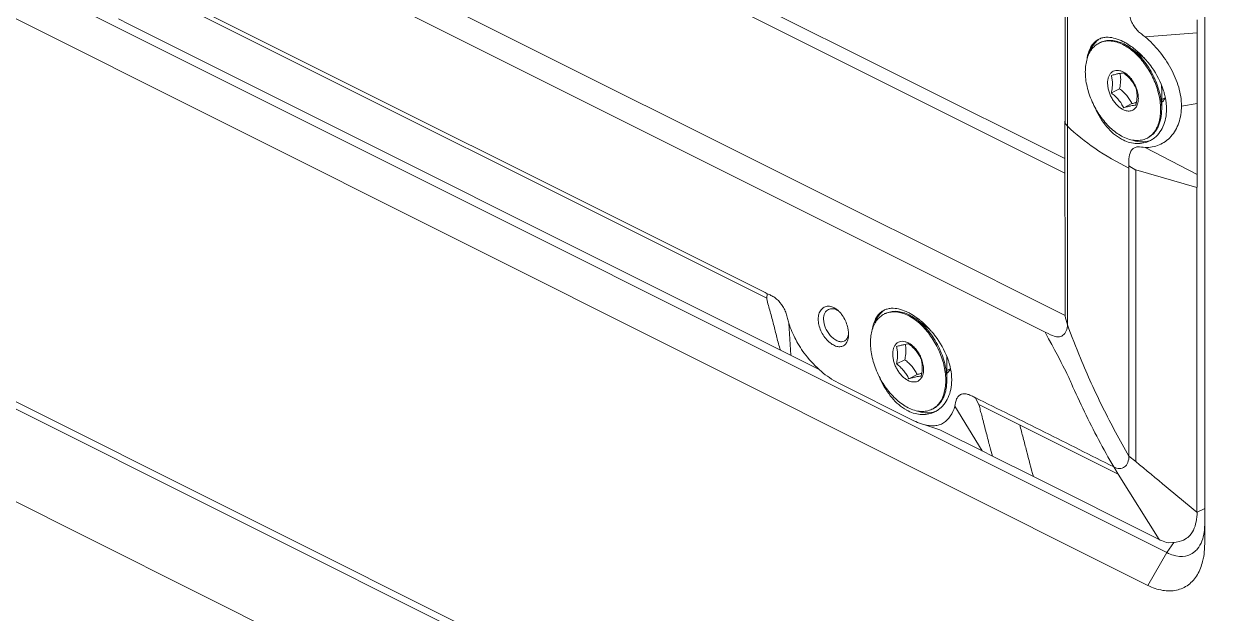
# Model space of a CAD drawing. Header units: millimetres. Extents: x 0 to 9253, y 0 to 2730.
# Drawn here: x 2685.5 to 2797.5, y 1801.1 to 1856.1 of the extents above; entities that cross this region are included whole.
import ezdxf

# ---------------------------------------------------------------- set-up
doc = ezdxf.new("R2010")
doc.units = ezdxf.units.MM
doc.layers.get('0').update_dxf_attribs({"lineweight": 13})

msp = doc.modelspace()

# ---------------------------------------------------------------- linework, layer by layer
at = {"lineweight": 9}
for p, q in [((2795.67, 2145.33), (2795.67, 1807.58)), ((2782.64, 1972.28), (2782.64, 1847.03)), ((2782.86, 1846.57), (2782.86, 1971.8)), ((2782.63, 1843.54), (2684.37, 1892.68)), ((2782.63, 1842.18), (2683.84, 1891.58)), ((2669.17, 1883.16), (2780.78, 1827.35)), ((2683.46, 1878.51), (2763.36, 1838.55)), ((2792.13, 1806.79), (2659.2, 1873.26)), ((2790.36, 1803.74), (2657.43, 1870.21)), ((2754.65, 1831.04), (2693.84, 1861.44)), ((2754.8, 1830.51), (2693.98, 1860.91)), ((2694.29, 1856.58), (2695.26, 1856.09)), ((2695.26, 1856.09), (2759.76, 1823.84)), ((2794.96, 1855.28), (2794.96, 1856.47)), ((2790.11, 1854.89), (2794.96, 1855.28)), ((2794.96, 1840.88), (2794.96, 1855.28)), ((2793.5, 1848.44), (2794.96, 1848.68)), ((2782.63, 1847.03), (2782.64, 1829.19)), ((2782.86, 1828.05), (2782.86, 1846.57)), ((2790.11, 1844.58), (2794.96, 1842.07)), ((2788.6, 1842.88), (2789.23, 1842.47)), ((2788.6, 1842.88), (2788.6, 1842.65)), ((2788.6, 1815.8), (2788.6, 1842.65)), ((2789.23, 1815.28), (2789.23, 1842.47)), ((2789.24, 1842.48), (2794.94, 1840.86)), ((2794.94, 1810.55), (2794.94, 1840.86)), ((2769.73, 1835.37), (2763.36, 1838.55)), ((2782.65, 1828.91), (2769.73, 1835.37)), ((2754.85, 1830.94), (2754.66, 1831.04)), ((2754.85, 1830.94), (2754.8, 1830.51)), ((2782.64, 1829.19), (2782.64, 1829.17)), ((2756.85, 1828.2), (2757.04, 1825.2)), ((2768.54, 1819.09), (2761.47, 1822.63)), ((2774.26, 1821.25), (2774.6, 1820.61)), ((2772.35, 1820.45), (2774.9, 1816.27)), ((2787.61, 1814.11), (2774.6, 1820.61)), ((2771.34, 1818.05), (2774.9, 1816.27)), ((2775.87, 1815.79), (2774.9, 1816.27)), ((2775.87, 1815.79), (2779.69, 1813.88)), ((2788.6, 1815.8), (2789.23, 1815.28)), ((2787.61, 1814.11), (2787.19, 1814.78)), ((2779.69, 1813.88), (2791.42, 1808.01)), ((2791.42, 1808.01), (2787.6, 1814.1)), ((2795.67, 1810.92), (2794.96, 1810.57)), ((2792.13, 1806.79), (2792.78, 1807.74)), ((2790.36, 1803.74), (2792.13, 1806.79))]:
    msp.add_line(p, q, dxfattribs=at)
for p, q in [((2564.8, 1880.15), (2886.53, 1719.28)), ((2878.89, 1723.79), (2572.43, 1877.02)), ((2564.8, 1871.49), (2886.53, 1710.62)), ((2790.04, 1852.9), (2788.85, 1853.79)), ((2789.55, 1853.26), (2789.62, 1853.29)), ((2787.73, 1850.05), (2786.96, 1849.67)), ((2791.66, 1850.02), (2791.66, 1848.17)), ((2791.66, 1849.05), (2791.98, 1849.21)), ((2788.11, 1848.28), (2788.88, 1848.67)), ((2769.99, 1827.63), (2768.8, 1828.52)), ((2769.5, 1827.99), (2769.57, 1828.02)), ((2767.68, 1824.78), (2766.91, 1824.4)), ((2771.61, 1825.08), (2771.61, 1822.9)), ((2768.06, 1823.01), (2768.83, 1823.4)), ((2771.61, 1823.78), (2771.93, 1823.94))]:
    msp.add_line(p, q)
msp.add_lwpolyline([(2769.46, 1818.73), (2769.92, 1818.6), (2770.96, 1818.23), (2771.34, 1818.05)], dxfattribs=at)
for centre, radius, start, end in [((2786.51, 1853.25), 1.6, 116.586, 127.1239), ((2786.98, 1852.96), 2.07, 125.952, 131.1869), ((2786.66, 1852.65), 1.87, 112.939, 116.566), ((2786.66, 1852.64), 1.87, 111.2669, 112.9388), ((2785.74, 1849.86), 5.15, 61.1561, 63.4516), ((2784.72, 1848.25), 7.06, 52.3411, 53.4075), ((2789.6, 1852.39), 1.06, 96.8809, 103.4528), ((2783.64, 1847.04), 8.68, 40.6307, 42.9539), ((2783.57, 1846.98), 8.77, 40.218, 40.6346), ((2787.27, 1850.09), 1.73, 59.9273, 63.3905), ((2790.66, 1849.84), 1.46, 333.0315, 335.494), ((2789.75, 1848.7), 3.82, 241.0863, 243.4685), ((2789.43, 1847.1), 1.87, 296.5687, 300.1792), ((2789.44, 1847.4), 2.46, 296.5759, 305.075), ((2766.47, 1827.98), 1.6, 116.586, 127.1239), ((2766.93, 1827.69), 2.07, 125.952, 131.1869), ((2766.61, 1827.38), 1.87, 112.939, 116.566), ((2766.61, 1827.37), 1.87, 111.2669, 112.9388), ((2765.69, 1824.59), 5.15, 61.1561, 63.4516), ((2764.67, 1822.98), 7.06, 52.3411, 53.4075), ((2769.55, 1827.12), 1.06, 96.8809, 103.4528), ((2763.59, 1821.77), 8.68, 40.6307, 42.9539), ((2767.22, 1824.82), 1.73, 59.9273, 63.3905), ((2770.62, 1824.56), 1.46, 333.0315, 335.494), ((2773.43, 1826.67), 8.84, 204.3028, 205.044), ((2769.7, 1823.43), 3.82, 241.0863, 243.4685), ((2769.38, 1821.83), 1.87, 296.5687, 300.1792), ((2769.39, 1822.12), 2.46, 296.5759, 305.075)]:
    msp.add_arc(centre, radius, start, end)
for centre, radius, start, end in [((2759.97, 1827.69), 2.24, 45.475, 49.555), ((2759.87, 1827.58), 2.39, 43.3151, 45.4971), ((2760.42, 1827.18), 2.01, 359.1063, 2.7843), ((2761.78, 1827.02), 0.562, 296.5194, 305.8088)]:
    msp.add_arc(centre, radius, start, end, dxfattribs=at)
for points, knots in [([(2790.11, 1854.89), (2790, 1854.99), (2789.76, 1855.16), (2789.4, 1855.45), (2789.11, 1855.82), (2788.79, 1856.37), (2788.61, 1856.98), (2788.59, 1857.58), (2788.6, 1857.86), (2788.6, 1858)], [0, 0, 0, 0, 0.121236, 0.244048, 0.374292, 0.508173, 0.766635, 0.885089, 1, 1, 1, 1]), ([(2793.5, 1848.44), (2793.5, 1849.03), (2793.3, 1850.25), (2792.57, 1851.99), (2791.48, 1853.57), (2790.59, 1854.49), (2790.11, 1854.89)], [0, 0, 0, 0, 0.235886, 0.489042, 0.74869, 1, 1, 1, 1]), ([(2790.11, 1844.58), (2790.55, 1844.56), (2791.24, 1844.69), (2792.03, 1845.13), (2792.73, 1845.77), (2793.35, 1846.88), (2793.5, 1847.91), (2793.5, 1848.44)], [0, 0, 0, 0, 0.233943, 0.350852, 0.470078, 0.721586, 1, 1, 1, 1]), ([(2782.86, 1846.57), (2782.79, 1846.64), (2782.68, 1846.78), (2782.64, 1846.95), (2782.64, 1847.03)], [0, 0, 0, 0, 0.532961, 1, 1, 1, 1]), ([(2788.6, 1842.65), (2787.5, 1843.2), (2785.48, 1844.36), (2783.65, 1845.81), (2782.86, 1846.57)], [0, 0, 0, 0, 0.526885, 1, 1, 1, 1]), ([(2790.11, 1844.58), (2789.88, 1844.58), (2789.54, 1844.69), (2789.11, 1844.57), (2788.76, 1844.29), (2788.56, 1843.66), (2788.6, 1843.16), (2788.6, 1842.88)], [0, 0, 0, 0, 0.243059, 0.352805, 0.461054, 0.706564, 1, 1, 1, 1]), ([(2754.8, 1830.51), (2754.8, 1830.5), (2754.81, 1830.49), (2754.82, 1830.46), (2754.8, 1830.45), (2754.79, 1830.45)], [0, 0, 0, 0, 0.377473, 0.637855, 1, 1, 1, 1]), ([(2754.79, 1830.45), (2754.89, 1830.05), (2755.06, 1829.46), (2755.28, 1828.66), (2755.49, 1827.86), (2755.73, 1826.87), (2755.95, 1826.08), (2756.07, 1825.69)], [0, 0, 0, 0, 0.250476, 0.377139, 0.502757, 0.752261, 1, 1, 1, 1]), ([(2756.85, 1828.2), (2756.81, 1828.34), (2756.74, 1828.64), (2756.63, 1829.1), (2756.43, 1829.54), (2756.11, 1830.07), (2755.69, 1830.51), (2755.2, 1830.78), (2754.96, 1830.89), (2754.85, 1830.94)], [0, 0, 0, 0, 0.12785, 0.257856, 0.393924, 0.530382, 0.781832, 0.892942, 1, 1, 1, 1]), ([(2759.6, 1828.57), (2759.6, 1828.73), (2759.64, 1829.03), (2759.83, 1829.43), (2760.14, 1829.71), (2760.4, 1829.77), (2760.53, 1829.77)], [0, 0, 0, 0, 0.288742, 0.542672, 0.771876, 1, 1, 1, 1]), ([(2760.1, 1828.57), (2760.1, 1828.76), (2760.15, 1829.04), (2760.35, 1829.34), (2760.49, 1829.44), (2760.56, 1829.47)], [0, 0, 0, 0, 0.540446, 0.777025, 1, 1, 1, 1]), ([(2760.53, 1829.77), (2760.57, 1829.77), (2760.76, 1829.76), (2760.95, 1829.69), (2761.08, 1829.63)], [0, 0, 0, 0, 0.235314, 1, 1, 1, 1]), ([(2760.56, 1829.47), (2760.68, 1829.53), (2760.99, 1829.58), (2761.28, 1829.46), (2761.41, 1829.38)], [0, 0, 0, 0, 0.464697, 1, 1, 1, 1]), ([(2761.08, 1829.63), (2761.11, 1829.61), (2761.23, 1829.54), (2761.34, 1829.46), (2761.43, 1829.39)], [0, 0, 0, 0, 0.2401, 1, 1, 1, 1]), ([(2761.61, 1829.22), (2761.69, 1829.13), (2762.02, 1828.72), (2762.24, 1828.23), (2762.34, 1827.85)], [0, 0, 0, 0, 0.243031, 1, 1, 1, 1]), ([(2782.64, 1829.17), (2782.64, 1829.07), (2782.66, 1828.69), (2782.76, 1828.32), (2782.86, 1828.05)], [0, 0, 0, 0, 0.243114, 1, 1, 1, 1]), ([(2756.85, 1828.2), (2757.02, 1827.66), (2757.47, 1826.62), (2758.08, 1825.67), (2758.43, 1825.22)], [0, 0, 0, 0, 0.494322, 1, 1, 1, 1]), ([(2762.04, 1826.13), (2761.94, 1826.06), (2761.7, 1825.97), (2761.3, 1826.01), (2760.89, 1826.21), (2760.48, 1826.54), (2760.12, 1826.97), (2759.84, 1827.48), (2759.65, 1828.02), (2759.6, 1828.39), (2759.6, 1828.57)], [0, 0, 0, 0, 0.087125, 0.183832, 0.297981, 0.42948, 0.573001, 0.720671, 0.865568, 1, 1, 1, 1]), ([(2762.03, 1826.52), (2761.95, 1826.48), (2761.75, 1826.44), (2761.43, 1826.51), (2761.1, 1826.69), (2760.79, 1826.96), (2760.51, 1827.31), (2760.21, 1827.83), (2760.1, 1828.28), (2760.1, 1828.57)], [0, 0, 0, 0, 0.087209, 0.186838, 0.30376, 0.436384, 0.579377, 0.725683, 1, 1, 1, 1]), ([(2762.34, 1827.85), (2762.35, 1827.8), (2762.4, 1827.62), (2762.42, 1827.42), (2762.43, 1827.28)], [0, 0, 0, 0, 0.258614, 1, 1, 1, 1]), ([(2782.44, 1827.06), (2782.58, 1827.16), (2782.81, 1827.48), (2782.86, 1827.87), (2782.86, 1828.07)], [0, 0, 0, 0, 0.452437, 1, 1, 1, 1]), ([(2782.86, 1828.05), (2783.24, 1826.99), (2784.26, 1824.37), (2786.13, 1820.26), (2787.75, 1817.28), (2788.6, 1815.8)], [0, 0, 0, 0, 0.247998, 0.622756, 1, 1, 1, 1]), ([(2762.35, 1826.9), (2762.34, 1826.86), (2762.28, 1826.74), (2762.19, 1826.63), (2762.11, 1826.57)], [0, 0, 0, 0, 0.271047, 1, 1, 1, 1]), ([(2762.43, 1827.15), (2762.43, 1827.1), (2762.43, 1826.89), (2762.39, 1826.68), (2762.33, 1826.54)], [0, 0, 0, 0, 0.269424, 1, 1, 1, 1]), ([(2762.43, 1827.28), (2762.43, 1827.24), (2762.41, 1827.12), (2762.38, 1826.99), (2762.35, 1826.9)], [0, 0, 0, 0, 0.265366, 1, 1, 1, 1]), ([(2787.18, 1814.78), (2786.21, 1816.46), (2784.84, 1819.03), (2783.3, 1822.37), (2782.63, 1823.95), (2780.78, 1827.35)], [0, 0, 0, 0, 0.5017794, 0.7516025, 0.9460348, 0.9460348, 0.9460348, 0.9460348]), ([(2780.78, 1827.35), (2781.61, 1826.96), (2781.88, 1826.88), (2782.23, 1826.93), (2782.38, 1827.01), (2782.44, 1827.06)], [0, 0, 0, 0, 0.533949, 0.770562, 1, 1, 1, 1]), ([(2762.33, 1826.54), (2762.31, 1826.49), (2762.24, 1826.34), (2762.14, 1826.2), (2762.04, 1826.13)], [0, 0, 0, 0, 0.27009, 1, 1, 1, 1]), ([(2758.43, 1825.22), (2758.87, 1824.66), (2759.79, 1823.69), (2760.9, 1822.91), (2761.47, 1822.63)], [0, 0, 0, 0, 0.528563, 1, 1, 1, 1]), ([(2774.26, 1821.24), (2774.15, 1821.3), (2773.92, 1821.42), (2773.59, 1821.56), (2773.25, 1821.63), (2772.94, 1821.58), (2772.68, 1821.4), (2772.43, 1821.03), (2772.41, 1820.67), (2772.35, 1820.45)], [0, 0, 0, 0, 0.141918, 0.278651, 0.40311, 0.515124, 0.624472, 0.740385, 1, 1, 1, 1]), ([(2774.26, 1821.25), (2776.41, 1820.18), (2780.74, 1818.05), (2785.03, 1815.86), (2787.19, 1814.78)], [0, 0, 0, 0, 0.499058, 1, 1, 1, 1]), ([(2772.35, 1820.45), (2772.26, 1820.12), (2772.01, 1819.52), (2771.44, 1818.93), (2770.9, 1818.69), (2770.27, 1818.58), (2769.78, 1818.65), (2769.46, 1818.73)], [0, 0, 0, 0, 0.271439, 0.504354, 0.617645, 0.735593, 1, 1, 1, 1]), ([(2774.59, 1820.61), (2774.59, 1820.6), (2774.58, 1820.59), (2774.59, 1820.58), (2774.61, 1820.56), (2774.62, 1820.54), (2774.63, 1820.53)], [0, 0, 0, 0, 0.144638, 0.318342, 0.550599, 1, 1, 1, 1]), ([(2774.63, 1820.53), (2774.68, 1820.39), (2774.71, 1820.07), (2774.82, 1819.77), (2774.86, 1819.61)], [0, 0, 0, 0, 0.48385, 1, 1, 1, 1]), ([(2769.46, 1818.73), (2769.38, 1818.75), (2769.07, 1818.85), (2768.76, 1818.98), (2768.54, 1819.09)], [0, 0, 0, 0, 0.2361, 1, 1, 1, 1]), ([(2774.86, 1819.61), (2774.97, 1819.17), (2775.2, 1818.3), (2775.42, 1817.42), (2775.54, 1816.98)], [0, 0, 0, 0, 0.499651, 1, 1, 1, 1]), ([(2779.69, 1813.88), (2779.45, 1814.67), (2779.15, 1815.88), (2778.73, 1817.49), (2778.52, 1818.3), (2778.41, 1818.7)], [0, 0, 0, 0, 0.499287, 0.750053, 1, 1, 1, 1]), ([(2775.54, 1816.98), (2775.56, 1816.88), (2775.67, 1816.48), (2775.78, 1816.08), (2775.87, 1815.79)], [0, 0, 0, 0, 0.251449, 1, 1, 1, 1]), ([(2788.18, 1814.78), (2788.32, 1814.88), (2788.55, 1815.21), (2788.6, 1815.6), (2788.6, 1815.8)], [0, 0, 0, 0, 0.452437, 1, 1, 1, 1]), ([(2787.18, 1814.78), (2787.35, 1814.69), (2787.62, 1814.61), (2787.97, 1814.66), (2788.12, 1814.74), (2788.18, 1814.78)], [0, 0, 0, 0, 0.533949, 0.770562, 1, 1, 1, 1]), ([(2792.27, 1807.71), (2793.43, 1807.74), (2794.25, 1808.26), (2794.66, 1808.9), (2794.91, 1809.69), (2794.96, 1810.27), (2794.96, 1810.57)], [0.0009475, 0.0009475, 0.0009475, 0.0009475, 0.2171482, 0.4504139, 0.7102721, 1, 1, 1, 1]), ([(2795.67, 1809.35), (2795.67, 1809.13), (2795.62, 1808.36), (2795.35, 1807.57), (2794.99, 1807.14)], [0, 0, 0, 0, 0.281289, 1, 1, 1, 1]), ([(2791.42, 1808.01), (2791.49, 1807.97), (2791.76, 1807.85), (2792.05, 1807.76), (2792.27, 1807.71), (2792.27, 1807.71), (2792.27, 1807.71), (2792.27, 1807.71)], [0, 0, 0, 0, 0.261808, 1, 1, 1, 1.004606, 1.004606, 1.004606, 1.004606]), ([(2792.97, 1806.49), (2792.9, 1806.51), (2792.61, 1806.58), (2792.33, 1806.69), (2792.13, 1806.79)], [0, 0, 0, 0, 0.239415, 1, 1, 1, 1]), ([(2794.99, 1807.14), (2794.99, 1807.14), (2794.99, 1807.14), (2794.99, 1807.14), (2794.95, 1807.09), (2794.77, 1806.9), (2794.55, 1806.74), (2794.37, 1806.65), (2794.28, 1806.6), (2794.2, 1806.57), (2794.11, 1806.53), (2793.8, 1806.41), (2793.47, 1806.4), (2792.99, 1806.49)], [-0.000085, -0.000085, -0.000085, -0.000085, 0, 0, 0, 0.256315, 1, 1, 1, 1.35372, 1.35372, 1.35372, 2.600602, 2.600602, 2.600602, 2.600602]), ([(2795.67, 1807.58), (2795.67, 1807.49), (2795.66, 1807.1), (2795.62, 1806.72), (2795.58, 1806.44)], [0, 0, 0, 0, 0.25724, 1, 1, 1, 1]), ([(2795.58, 1806.44), (2795.55, 1806.28), (2795.43, 1805.69), (2795.21, 1805.12), (2794.99, 1804.74)], [0, 0, 0, 0, 0.266578, 1, 1, 1, 1]), ([(2794.99, 1804.74), (2794.77, 1804.38), (2794.22, 1803.73), (2793.03, 1803.19), (2791.68, 1803.21), (2790.8, 1803.52), (2790.36, 1803.74)], [0, 0, 0, 0, 0.242253, 0.473825, 0.72046, 1, 1, 1, 1])]:
    msp.add_open_spline(points, degree=3, knots=knots, dxfattribs=at)
for points, knots in [([(2785.8, 1854.68), (2785.83, 1854.69), (2785.98, 1854.76), (2786.14, 1854.81), (2786.26, 1854.83)], [0, 0, 0, 0, 0.246809, 1, 1, 1, 1]), ([(2786.26, 1854.83), (2786.39, 1854.85), (2786.75, 1854.87), (2787.36, 1854.76), (2787.81, 1854.58), (2788.04, 1854.46)], [0, 0, 0, 0, 0.219473, 0.584008, 1, 1, 1, 1]), ([(2788.04, 1845.57), (2787.86, 1845.67), (2787.49, 1845.89), (2786.96, 1846.3), (2786.47, 1846.8), (2786.01, 1847.37), (2785.59, 1848), (2785.24, 1848.67), (2784.95, 1849.36), (2784.73, 1850.07), (2784.58, 1850.78), (2784.52, 1851.46), (2784.54, 1852.11), (2784.64, 1852.71), (2784.82, 1853.24), (2785.08, 1853.7), (2785.36, 1854.01), (2785.62, 1854.2), (2785.75, 1854.28), (2785.82, 1854.31)], [0, 0, 0, 0, 0.059819, 0.123727, 0.191181, 0.261412, 0.333493, 0.406397, 0.479054, 0.550408, 0.619472, 0.685381, 0.747462, 0.805305, 0.858846, 0.90846, 0.955027, 0.977622, 1, 1, 1, 1]), ([(2784.69, 1852.87), (2784.72, 1853.05), (2784.8, 1853.39), (2784.98, 1853.85), (2785.23, 1854.23), (2785.44, 1854.44), (2785.55, 1854.52)], [0, 0, 0, 0, 0.285366, 0.544306, 0.780263, 1, 1, 1, 1]), ([(2784.93, 1853.48), (2785, 1853.68), (2785.19, 1854.06), (2785.47, 1854.38), (2785.62, 1854.51)], [0, 0, 0, 0, 0.519109, 1, 1, 1, 1]), ([(2788.15, 1854.23), (2787.96, 1854.32), (2787.57, 1854.48), (2787.07, 1854.57), (2786.69, 1854.57), (2786.42, 1854.54), (2786.17, 1854.47), (2786.01, 1854.41), (2785.93, 1854.37)], [0, 0, 0, 0, 0.27895, 0.534781, 0.655554, 0.772579, 0.886969, 1, 1, 1, 1]), ([(2785.98, 1854.38), (2786.13, 1854.44), (2786.46, 1854.52), (2786.97, 1854.52), (2787.51, 1854.41), (2787.87, 1854.26), (2788.04, 1854.17)], [0, 0, 0, 0, 0.227084, 0.46578, 0.722268, 1, 1, 1, 1]), ([(2788.04, 1854.17), (2788.23, 1854.08), (2788.59, 1853.86), (2789.11, 1853.46), (2789.6, 1852.97), (2790.05, 1852.42), (2790.46, 1851.8), (2790.82, 1851.15), (2791.11, 1850.46), (2791.34, 1849.76), (2791.49, 1849.07), (2791.56, 1848.39), (2791.55, 1847.74), (2791.47, 1847.15), (2791.31, 1846.61), (2791.07, 1846.14), (2790.76, 1845.76), (2790.5, 1845.57), (2790.37, 1845.49)], [0, 0, 0, 0, 0.059519, 0.123051, 0.190078, 0.259866, 0.331528, 0.404077, 0.476484, 0.547726, 0.61684, 0.682973, 0.745443, 0.803807, 0.857937, 0.908105, 0.955053, 1, 1, 1, 1]), ([(2788.85, 1853.79), (2788.79, 1853.83), (2788.57, 1853.99), (2788.33, 1854.14), (2788.15, 1854.23)], [0, 0, 0, 0, 0.258659, 1, 1, 1, 1]), ([(2788.22, 1854.37), (2788.28, 1854.34), (2788.52, 1854.2), (2788.76, 1854.04), (2788.92, 1853.92)], [0, 0, 0, 0, 0.241486, 1, 1, 1, 1]), ([(2791.66, 1848.17), (2791.66, 1848.42), (2791.62, 1848.95), (2791.47, 1849.73), (2791.22, 1850.52), (2790.88, 1851.29), (2790.47, 1852.03), (2789.98, 1852.7), (2789.45, 1853.29), (2789.05, 1853.64), (2788.85, 1853.79)], [0, 0, 0, 0, 0.117252, 0.24099, 0.369313, 0.500003, 0.630692, 0.759014, 0.882754, 1, 1, 1, 1]), ([(2789.03, 1853.84), (2789.11, 1853.77), (2789.45, 1853.5), (2789.77, 1853.19), (2789.99, 1852.95)], [0, 0, 0, 0, 0.242507, 1, 1, 1, 1]), ([(2790.27, 1852.64), (2790.44, 1852.44), (2791.07, 1851.62), (2791.56, 1850.69), (2791.8, 1849.95)], [0, 0, 0, 0, 0.251433, 1, 1, 1, 1]), ([(2788.04, 1851.63), (2787.95, 1851.68), (2787.78, 1851.75), (2787.5, 1851.78), (2787.24, 1851.75), (2787.02, 1851.63), (2786.84, 1851.45), (2786.7, 1851.2), (2786.62, 1850.91), (2786.61, 1850.7), (2786.61, 1850.59)], [0, 0, 0, 0, 0.134913, 0.257203, 0.370315, 0.480084, 0.593366, 0.715946, 0.851202, 1, 1, 1, 1]), ([(2788.11, 1851.53), (2787.95, 1851.52), (2787.68, 1851.48), (2787.3, 1851.39), (2787.08, 1851.32), (2786.96, 1851.29)], [0, 0, 0, 0, 0.405706, 0.683592, 1, 1, 1, 1]), ([(2787.83, 1850.92), (2787.83, 1851.02), (2787.82, 1851.21), (2787.79, 1851.4), (2787.78, 1851.49)], [0, 0, 0, 0, 0.512957, 1, 1, 1, 1]), ([(2789.25, 1850.14), (2789.19, 1850.27), (2789.05, 1850.53), (2788.79, 1850.9), (2788.47, 1851.23), (2788.23, 1851.43), (2788.11, 1851.53)], [0, 0, 0, 0, 0.238826, 0.485903, 0.740661, 1, 1, 1, 1]), ([(2789.28, 1850.15), (2789.22, 1850.3), (2789.08, 1850.6), (2788.81, 1851), (2788.5, 1851.33), (2788.26, 1851.51), (2788.14, 1851.58)], [0, 0, 0, 0, 0.264254, 0.52482, 0.772507, 1, 1, 1, 1]), ([(2786.61, 1850.59), (2786.61, 1850.47), (2786.63, 1850.23), (2786.71, 1849.86), (2786.84, 1849.49), (2787.02, 1849.14), (2787.24, 1848.81), (2787.48, 1848.52), (2787.75, 1848.29), (2787.94, 1848.17), (2788.04, 1848.12)], [0, 0, 0, 0, 0.119775, 0.246814, 0.378463, 0.511666, 0.643235, 0.770118, 0.889679, 1, 1, 1, 1]), ([(2787.06, 1850.53), (2787.06, 1850.66), (2787.04, 1850.92), (2786.99, 1851.17), (2786.96, 1851.29)], [0, 0, 0, 0, 0.51675, 1, 1, 1, 1]), ([(2786.96, 1849.67), (2786.97, 1849.74), (2787.03, 1850.03), (2787.06, 1850.32), (2787.06, 1850.53)], [0, 0, 0, 0, 0.258184, 1, 1, 1, 1]), ([(2787.73, 1850.05), (2787.75, 1850.13), (2787.8, 1850.41), (2787.83, 1850.7), (2787.83, 1850.92)], [0, 0, 0, 0, 0.258178, 1, 1, 1, 1]), ([(2791.64, 1850.35), (2791.64, 1850.32), (2791.65, 1850.21), (2791.66, 1850.1), (2791.66, 1850.02)], [0, 0, 0, 0, 0.255366, 1, 1, 1, 1]), ([(2786.96, 1849.67), (2787.08, 1849.57), (2787.32, 1849.37), (2787.64, 1849.04), (2787.9, 1848.67), (2788.04, 1848.41), (2788.11, 1848.28)], [0, 0, 0, 0, 0.259339, 0.514097, 0.761174, 1, 1, 1, 1]), ([(2788.88, 1848.67), (2788.82, 1848.8), (2788.67, 1849.06), (2788.41, 1849.42), (2788.09, 1849.76), (2787.85, 1849.96), (2787.73, 1850.05)], [0, 0, 0, 0, 0.238826, 0.485903, 0.74066, 1, 1, 1, 1]), ([(2789.25, 1850.14), (2789.29, 1850.02), (2789.34, 1849.77), (2789.36, 1849.51), (2789.36, 1849.38)], [0, 0, 0, 0, 0.483254, 1, 1, 1, 1]), ([(2789.36, 1849.38), (2789.36, 1849.31), (2789.35, 1849.02), (2789.3, 1848.73), (2789.25, 1848.52)], [0, 0, 0, 0, 0.24075, 1, 1, 1, 1]), ([(2789.48, 1849.16), (2789.48, 1849.32), (2789.44, 1849.66), (2789.34, 1849.99), (2789.28, 1850.15)], [0, 0, 0, 0, 0.482825, 1, 1, 1, 1]), ([(2789.34, 1848.47), (2789.36, 1848.52), (2789.41, 1848.65), (2789.47, 1848.88), (2789.48, 1849.06), (2789.48, 1849.16)], [0, 0, 0, 0, 0.229817, 0.599625, 1, 1, 1, 1]), ([(2791.67, 1848.79), (2791.7, 1848.82), (2791.82, 1848.93), (2791.91, 1849.06), (2791.97, 1849.17)], [0, 0, 0, 0, 0.240959, 1, 1, 1, 1]), ([(2791.8, 1849.95), (2791.84, 1849.85), (2791.96, 1849.45), (2792.04, 1849.04), (2792.07, 1848.73)], [0, 0, 0, 0, 0.256014, 1, 1, 1, 1]), ([(2787.91, 1845.36), (2787.38, 1845.64), (2786.42, 1846.5), (2785.75, 1847.59), (2785.47, 1848.2)], [0, 0, 0, 0, 0.471748, 1, 1, 1, 1]), ([(2788.04, 1848.12), (2788.11, 1848.08), (2788.24, 1848.03), (2788.44, 1847.98), (2788.63, 1847.97), (2788.81, 1848), (2788.98, 1848.06), (2789.12, 1848.17), (2789.25, 1848.3), (2789.31, 1848.41), (2789.34, 1848.47)], [0, 0, 0, 0, 0.143613, 0.277389, 0.402444, 0.521132, 0.636624, 0.752625, 0.87276, 1, 1, 1, 1]), ([(2788.11, 1848.28), (2788.23, 1848.31), (2788.45, 1848.38), (2788.83, 1848.47), (2789.1, 1848.51), (2789.25, 1848.52)], [0, 0, 0, 0, 0.316407, 0.594295, 1, 1, 1, 1]), ([(2789.3, 1848.78), (2789.27, 1848.77), (2789.13, 1848.74), (2788.99, 1848.7), (2788.88, 1848.67)], [0, 0, 0, 0, 0.238015, 1, 1, 1, 1]), ([(2790.37, 1845.49), (2790.47, 1845.54), (2790.66, 1845.66), (2790.92, 1845.89), (2791.15, 1846.17), (2791.33, 1846.5), (2791.48, 1846.87), (2791.62, 1847.43), (2791.66, 1847.87), (2791.66, 1848.17)], [0, 0, 0, 0, 0.107708, 0.217563, 0.331491, 0.451035, 0.577281, 0.710849, 1, 1, 1, 1]), ([(2792.11, 1848.16), (2792.11, 1847.87), (2792.06, 1847.31), (2791.81, 1846.52), (2791.41, 1845.86), (2791.05, 1845.52), (2790.85, 1845.38)], [0, 0, 0, 0, 0.275496, 0.532221, 0.772116, 1, 1, 1, 1]), ([(2792.07, 1848.73), (2792.08, 1848.68), (2792.1, 1848.49), (2792.11, 1848.3), (2792.11, 1848.16)], [0, 0, 0, 0, 0.253995, 1, 1, 1, 1]), ([(2790.26, 1845.43), (2790.19, 1845.39), (2790.02, 1845.33), (2789.77, 1845.26), (2789.5, 1845.23), (2789.12, 1845.23), (2788.62, 1845.32), (2788.23, 1845.48), (2788.04, 1845.57)], [0, 0, 0, 0, 0.11303, 0.227418, 0.344442, 0.465215, 0.721048, 1, 1, 1, 1]), ([(2790.54, 1845.2), (2790.36, 1845.11), (2789.96, 1844.97), (2789.33, 1844.91), (2788.67, 1845.02), (2788.25, 1845.18), (2788.05, 1845.28)], [0, 0, 0, 0, 0.236991, 0.478863, 0.731618, 1, 1, 1, 1]), ([(2790.53, 1845.21), (2790.31, 1845.14), (2789.79, 1845.06), (2789.29, 1845.15), (2789.03, 1845.22)], [0, 0, 0, 0, 0.477813, 1, 1, 1, 1]), ([(2767.99, 1820.3), (2767.81, 1820.4), (2767.44, 1820.62), (2766.91, 1821.03), (2766.42, 1821.53), (2765.96, 1822.1), (2765.54, 1822.72), (2765.19, 1823.39), (2764.9, 1824.09), (2764.68, 1824.8), (2764.53, 1825.51), (2764.47, 1826.19), (2764.49, 1826.84), (2764.59, 1827.44), (2764.77, 1827.97), (2765.03, 1828.43), (2765.31, 1828.74), (2765.57, 1828.93), (2765.7, 1829.01), (2765.77, 1829.04)], [0, 0, 0, 0, 0.059819, 0.123727, 0.191181, 0.261412, 0.333493, 0.406397, 0.479054, 0.550408, 0.619472, 0.685381, 0.747462, 0.805305, 0.858846, 0.90846, 0.955027, 0.977622, 1, 1, 1, 1]), ([(2764.64, 1827.6), (2764.67, 1827.78), (2764.75, 1828.11), (2764.94, 1828.58), (2765.18, 1828.96), (2765.39, 1829.17), (2765.5, 1829.25)], [0, 0, 0, 0, 0.285366, 0.544306, 0.780263, 1, 1, 1, 1]), ([(2764.88, 1828.21), (2764.95, 1828.41), (2765.14, 1828.79), (2765.42, 1829.11), (2765.57, 1829.24)], [0, 0, 0, 0, 0.519109, 1, 1, 1, 1]), ([(2765.75, 1829.41), (2765.78, 1829.42), (2765.93, 1829.49), (2766.09, 1829.53), (2766.21, 1829.56)], [0, 0, 0, 0, 0.246809, 1, 1, 1, 1]), ([(2768.1, 1828.96), (2767.91, 1829.05), (2767.52, 1829.21), (2767.03, 1829.3), (2766.64, 1829.3), (2766.38, 1829.27), (2766.12, 1829.2), (2765.96, 1829.14), (2765.88, 1829.1)], [0, 0, 0, 0, 0.27895, 0.534781, 0.655554, 0.772579, 0.886969, 1, 1, 1, 1]), ([(2765.93, 1829.11), (2766.08, 1829.17), (2766.41, 1829.25), (2766.92, 1829.25), (2767.46, 1829.14), (2767.82, 1828.99), (2767.99, 1828.9)], [0, 0, 0, 0, 0.227084, 0.46578, 0.722268, 1, 1, 1, 1]), ([(2766.21, 1829.56), (2766.34, 1829.58), (2766.7, 1829.6), (2767.31, 1829.49), (2767.76, 1829.31), (2767.99, 1829.19)], [0, 0, 0, 0, 0.219473, 0.584008, 1, 1, 1, 1]), ([(2768.8, 1828.52), (2768.74, 1828.56), (2768.52, 1828.72), (2768.28, 1828.86), (2768.1, 1828.96)], [0, 0, 0, 0, 0.258659, 1, 1, 1, 1]), ([(2768.17, 1829.1), (2768.23, 1829.07), (2768.47, 1828.93), (2768.71, 1828.77), (2768.88, 1828.64)], [0, 0, 0, 0, 0.241486, 1, 1, 1, 1]), ([(2767.99, 1828.9), (2768.18, 1828.81), (2768.54, 1828.59), (2769.06, 1828.19), (2769.55, 1827.7), (2770, 1827.14), (2770.41, 1826.53), (2770.77, 1825.88), (2771.06, 1825.19), (2771.29, 1824.49), (2771.44, 1823.8), (2771.51, 1823.12), (2771.5, 1822.47), (2771.42, 1821.88), (2771.26, 1821.34), (2771.02, 1820.87), (2770.71, 1820.49), (2770.45, 1820.29), (2770.32, 1820.22)], [0, 0, 0, 0, 0.059519, 0.123051, 0.190078, 0.259866, 0.331528, 0.404077, 0.476484, 0.547726, 0.61684, 0.682973, 0.745443, 0.803807, 0.857937, 0.908105, 0.955053, 1, 1, 1, 1]), ([(2771.61, 1822.9), (2771.61, 1823.15), (2771.57, 1823.67), (2771.42, 1824.46), (2771.17, 1825.25), (2770.83, 1826.02), (2770.42, 1826.76), (2769.93, 1827.43), (2769.4, 1828.02), (2769, 1828.37), (2768.8, 1828.52)], [0, 0, 0, 0, 0.117252, 0.24099, 0.369313, 0.500003, 0.630692, 0.759014, 0.882754, 1, 1, 1, 1]), ([(2768.98, 1828.56), (2769.06, 1828.5), (2769.4, 1828.23), (2769.72, 1827.92), (2769.94, 1827.68)], [0, 0, 0, 0, 0.242507, 1, 1, 1, 1]), ([(2770.22, 1827.37), (2770.39, 1827.17), (2771.02, 1826.35), (2771.51, 1825.42), (2771.75, 1824.68)], [0, 0, 0, 0, 0.251433, 1, 1, 1, 1]), ([(2767.99, 1826.36), (2767.9, 1826.4), (2767.73, 1826.47), (2767.45, 1826.51), (2767.19, 1826.48), (2766.97, 1826.36), (2766.79, 1826.18), (2766.65, 1825.93), (2766.57, 1825.64), (2766.56, 1825.43), (2766.56, 1825.32)], [0, 0, 0, 0, 0.134913, 0.257203, 0.370315, 0.480084, 0.593366, 0.715946, 0.851202, 1, 1, 1, 1]), ([(2768.06, 1826.26), (2767.9, 1826.25), (2767.63, 1826.2), (2767.25, 1826.11), (2767.03, 1826.05), (2766.91, 1826.02)], [0, 0, 0, 0, 0.405706, 0.683592, 1, 1, 1, 1]), ([(2767.01, 1825.26), (2767.01, 1825.39), (2766.99, 1825.65), (2766.94, 1825.9), (2766.91, 1826.02)], [0, 0, 0, 0, 0.51675, 1, 1, 1, 1]), ([(2767.68, 1824.78), (2767.7, 1824.86), (2767.75, 1825.14), (2767.78, 1825.43), (2767.78, 1825.65)], [0, 0, 0, 0, 0.258178, 1, 1, 1, 1]), ([(2767.78, 1825.65), (2767.78, 1825.74), (2767.77, 1825.94), (2767.74, 1826.13), (2767.73, 1826.22)], [0, 0, 0, 0, 0.512957, 1, 1, 1, 1]), ([(2769.21, 1824.87), (2769.14, 1825), (2769, 1825.26), (2768.74, 1825.63), (2768.42, 1825.96), (2768.18, 1826.16), (2768.06, 1826.26)], [0, 0, 0, 0, 0.238826, 0.485903, 0.740661, 1, 1, 1, 1]), ([(2769.23, 1824.88), (2769.17, 1825.03), (2769.03, 1825.33), (2768.76, 1825.73), (2768.45, 1826.06), (2768.21, 1826.24), (2768.09, 1826.31)], [0, 0, 0, 0, 0.264254, 0.52482, 0.772507, 1, 1, 1, 1]), ([(2766.56, 1825.32), (2766.56, 1825.2), (2766.58, 1824.95), (2766.66, 1824.59), (2766.79, 1824.22), (2766.97, 1823.86), (2767.19, 1823.54), (2767.43, 1823.25), (2767.7, 1823.02), (2767.9, 1822.89), (2767.99, 1822.84)], [0, 0, 0, 0, 0.119775, 0.246814, 0.378463, 0.511666, 0.643235, 0.770118, 0.889679, 1, 1, 1, 1]), ([(2766.91, 1824.4), (2766.92, 1824.47), (2766.98, 1824.75), (2767.01, 1825.04), (2767.01, 1825.26)], [0, 0, 0, 0, 0.258184, 1, 1, 1, 1]), ([(2768.83, 1823.4), (2768.77, 1823.53), (2768.63, 1823.79), (2768.36, 1824.15), (2768.04, 1824.49), (2767.8, 1824.69), (2767.68, 1824.78)], [0, 0, 0, 0, 0.238826, 0.485903, 0.74066, 1, 1, 1, 1]), ([(2769.21, 1824.87), (2769.24, 1824.75), (2769.29, 1824.5), (2769.31, 1824.24), (2769.31, 1824.11)], [0, 0, 0, 0, 0.483254, 1, 1, 1, 1]), ([(2769.43, 1823.88), (2769.43, 1824.05), (2769.39, 1824.39), (2769.29, 1824.72), (2769.23, 1824.88)], [0, 0, 0, 0, 0.482825, 1, 1, 1, 1]), ([(2771.75, 1824.68), (2771.79, 1824.58), (2771.91, 1824.18), (2771.99, 1823.76), (2772.03, 1823.45)], [0, 0, 0, 0, 0.256014, 1, 1, 1, 1]), ([(2766.91, 1824.4), (2767.03, 1824.3), (2767.27, 1824.1), (2767.59, 1823.76), (2767.85, 1823.4), (2767.99, 1823.14), (2768.06, 1823.01)], [0, 0, 0, 0, 0.259339, 0.514097, 0.761174, 1, 1, 1, 1]), ([(2769.25, 1823.51), (2769.22, 1823.5), (2769.08, 1823.47), (2768.94, 1823.43), (2768.83, 1823.4)], [0, 0, 0, 0, 0.238015, 1, 1, 1, 1]), ([(2769.31, 1824.11), (2769.31, 1824.04), (2769.3, 1823.75), (2769.25, 1823.46), (2769.21, 1823.25)], [0, 0, 0, 0, 0.24075, 1, 1, 1, 1]), ([(2769.29, 1823.2), (2769.31, 1823.25), (2769.37, 1823.38), (2769.42, 1823.61), (2769.43, 1823.79), (2769.43, 1823.88)], [0, 0, 0, 0, 0.229817, 0.599625, 1, 1, 1, 1]), ([(2771.62, 1823.52), (2771.65, 1823.54), (2771.77, 1823.65), (2771.86, 1823.79), (2771.92, 1823.9)], [0, 0, 0, 0, 0.240959, 1, 1, 1, 1]), ([(2772.03, 1823.45), (2772.03, 1823.41), (2772.05, 1823.22), (2772.06, 1823.03), (2772.06, 1822.89)], [0, 0, 0, 0, 0.253995, 1, 1, 1, 1]), ([(2767.86, 1820.09), (2767.33, 1820.37), (2766.37, 1821.23), (2765.7, 1822.32), (2765.42, 1822.93)], [0, 0, 0, 0, 0.471748, 1, 1, 1, 1]), ([(2767.99, 1822.84), (2768.06, 1822.81), (2768.19, 1822.76), (2768.39, 1822.71), (2768.58, 1822.7), (2768.76, 1822.73), (2768.93, 1822.79), (2769.07, 1822.9), (2769.2, 1823.03), (2769.26, 1823.14), (2769.29, 1823.2)], [0, 0, 0, 0, 0.143613, 0.277389, 0.402444, 0.521132, 0.636624, 0.752625, 0.87276, 1, 1, 1, 1]), ([(2768.06, 1823.01), (2768.18, 1823.04), (2768.4, 1823.1), (2768.78, 1823.2), (2769.05, 1823.24), (2769.21, 1823.25)], [0, 0, 0, 0, 0.316407, 0.594295, 1, 1, 1, 1]), ([(2770.32, 1820.21), (2770.42, 1820.26), (2770.62, 1820.38), (2770.87, 1820.62), (2771.1, 1820.9), (2771.28, 1821.23), (2771.43, 1821.6), (2771.57, 1822.15), (2771.61, 1822.6), (2771.61, 1822.9)], [0, 0, 0, 0, 0.107708, 0.217563, 0.331491, 0.451035, 0.577281, 0.710849, 1, 1, 1, 1]), ([(2772.06, 1822.89), (2772.06, 1822.6), (2772.01, 1822.03), (2771.76, 1821.25), (2771.36, 1820.59), (2771, 1820.25), (2770.8, 1820.11)], [0, 0, 0, 0, 0.275496, 0.532221, 0.772116, 1, 1, 1, 1]), ([(2770.21, 1820.16), (2770.14, 1820.12), (2769.97, 1820.06), (2769.72, 1819.99), (2769.45, 1819.96), (2769.07, 1819.96), (2768.57, 1820.05), (2768.19, 1820.21), (2767.99, 1820.3)], [0, 0, 0, 0, 0.11303, 0.227418, 0.344442, 0.465215, 0.721048, 1, 1, 1, 1]), ([(2770.49, 1819.93), (2770.31, 1819.83), (2769.91, 1819.7), (2769.28, 1819.64), (2768.62, 1819.74), (2768.2, 1819.91), (2768, 1820.01)], [0, 0, 0, 0, 0.236991, 0.478863, 0.731618, 1, 1, 1, 1]), ([(2770.49, 1819.94), (2770.26, 1819.87), (2769.74, 1819.79), (2769.24, 1819.88), (2768.98, 1819.95)], [0, 0, 0, 0, 0.477813, 1, 1, 1, 1])]:
    msp.add_open_spline(points, degree=3, knots=knots)
msp.add_open_spline([(2789.24, 1815.29), (2791.14, 1813.71), (2793.04, 1812.13), (2794.94, 1810.55)], degree=3, dxfattribs=at)

doc.saveas('drawing.dxf')
